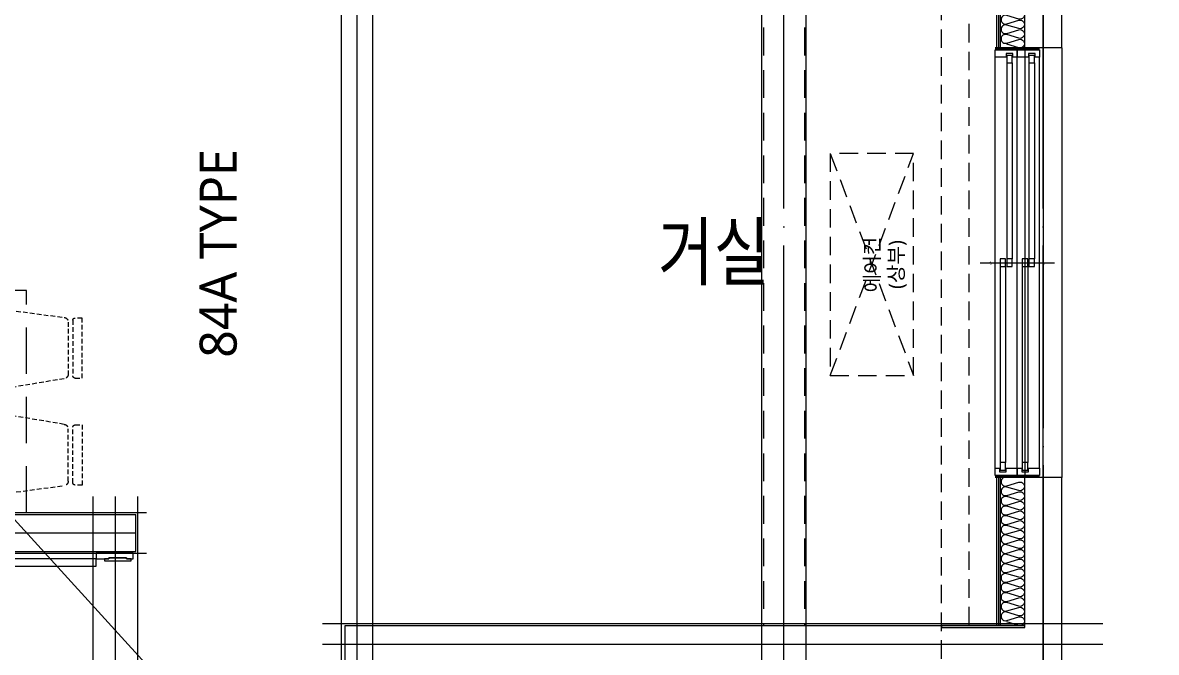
# Model space of a CAD drawing. Header units: millimetres. Extents: x 840000 to 1054178, y 0 to 59400.
# Drawn here: x 893961 to 900083, y 26986 to 30387 of the extents above; entities that cross this region are included whole.
import ezdxf
from ezdxf.enums import TextEntityAlignment as Align
from ezdxf.xclip import XClip

# ---------------------------------------------------------------- set-up
doc = ezdxf.new("R2010")
doc.units = ezdxf.units.MM
doc.header["$LTSCALE"] = 100
doc.header["$XCLIPFRAME"] = 0
for name, pattern in [('X - 단위세대 확장형$0$CEN', [62, 60, -1, 0, -1]), ('X - 단위세대 확장형$0$HID', [1.5, 1, -0.5]), ('X - 단위세대 확장형$0$X-55$0$CENTER', [50.8, 31.75, -6.35, 6.35, -6.35]), ('X - 단위세대 확장형$0$X-84$0$HIDDEN', [0.375, 0.25, -0.125]), ('X - 단위세대 확장형$0$xr-49D(확)$0$HID', [2.3, 1.5, -0.8]), ('X - 평면도$0$CEN', [62, 60, -1, 0, -1])]:
    doc.linetypes.add(name, pattern=pattern)
doc.layers.get('DEFPOINTS').update_dxf_attribs({"color": 145})
for name, color, linetype in [('AA-XXXX-TEXT', 3, 'Continuous'), ('SYM', 7, 'Continuous'), ('X - 단위세대 확장형$0$A-CON', 2, 'Continuous'), ('X - 단위세대 확장형$0$A-GIP', 6, 'Continuous'), ('X - 단위세대 확장형$0$A-INS', 9, 'Continuous'), ('X - 단위세대 확장형$0$A-WIN', 4, 'Continuous'), ('X - 단위세대 확장형$0$AA-WAXM-CONC', 2, 'Continuous'), ('X - 단위세대 확장형$0$AA-XXXX-CNTL', 1, 'X - 단위세대 확장형$0$CEN'), ('X - 단위세대 확장형$0$M-AIR', 1, 'X - 단위세대 확장형$0$HID'), ('X - 단위세대 확장형$0$S-ELE', 4, 'Continuous'), ('X - 단위세대 확장형$0$X-84$0$AA-DWXM-WIND', 4, 'Continuous'), ('X - 단위세대 확장형$0$X-84$0$AA-XXXX-PAT3', 8, 'Continuous'), ('X - 단위세대 확장형$0$xr-49D(확)$0$AA-XXXX-HIDL2', 7, 'X - 단위세대 확장형$0$xr-49D(확)$0$HID'), ('X - 단위세대 확장형$0$결로방지단열재', 7, 'X - 단위세대 확장형$0$HID'), ('X - 단위세대 확장형$0$커텐박스', 6, 'X - 단위세대 확장형$0$HID'), ('X - 평면도$0$AA-XXXX-CNTL', 1, 'X - 평면도$0$CEN')]:
    doc.layers.add(name, color=color, linetype=linetype)
doc.layers.add('X - 단위세대 확장형$0$A-door', color=4, linetype='Continuous', lineweight=25)
for name, color, linetype, plot in [('X - 단위세대 확장형$0$A-MC', 171, 'Continuous', False), ('X - 단위세대 확장형$0$AA-EL-PCN8', 8, 'Continuous', False), ('X - 단위세대 확장형$0$DEFPOINT', 163, 'Continuous', False)]:
    doc.layers.add(name, color=color, linetype=linetype, plot=plot)
doc.styles.add('HAUD01', font='Dotum.ttf')
doc.styles.add('X - 단위세대 확장형$0$X-55$0$맑은 고딕', font='malgun.ttf')
doc.styles.add('X - 단위세대 확장형$0$X-84$0$맑은 고딕', font='malgun.ttf')

# ---------------------------------------------------------------- blocks, each defined once
blk = doc.blocks.new('X - 단위세대 확장형$0$insul1')
blk.add_lwpolyline([(0, 0.25, 1.344031), (0.35, 0.25), (0.2, 0.75, -1.344031), (0.55, 0.75), (0.4, 0.25)], format="xyb")
blk = doc.blocks.new('*U467')
at = {"layer": 'DEFPOINTS'}
for p, q in [((-1160, -130), (-1160, 110)), ((-1155, -130), (-1155, 110)), ((1155, -130), (1155, 110)), ((1160, -130), (1160, 110))]:
    blk.add_line(p, q, dxfattribs=at)
at = {"layer": 'X - 단위세대 확장형$0$X-84$0$AA-DWXM-WIND'}
for p, q in [((0, 190), (0, -210)), ((-20, 83), (-1080, 83)), ((-20, 53), (-1080, 53)), ((1080, 47), (20, 47)), ((1080, 17), (20, 17)), ((-20, -37), (-1080, -37)), ((-20, -67), (-1080, -67)), ((1080, -73), (20, -73)), ((1080, -103), (20, -103))]:
    blk.add_line(p, q, dxfattribs=at)
at = {"layer": 'X - 단위세대 확장형$0$X-84$0$AA-DWXM-WIND', "color": 8}
for p, q in [((-1110, 110), (1110, 110)), ((-1110, -10), (1110, -10)), ((-1110, -130), (1110, -130))]:
    blk.add_line(p, q, dxfattribs=at)
at = {"layer": 'X - 단위세대 확장형$0$X-84$0$AA-DWXM-WIND'}
for points in [[(-1110, 86), (-1130, 86), (-1130, 50), (-1110, 50), (-1110, -10), (-1110, -10), (-1150, -10), (-1150, 110), (-1110, 110), (-1110, 86)], [(1110, 14), (1130, 14), (1130, 50), (1110, 50), (1110, 110), (1110, 110), (1150, 110), (1150, -10), (1110, -10), (1110, 14)], [(-1110, -34), (-1130, -34), (-1130, -70), (-1110, -70), (-1110, -130), (-1110, -130), (-1150, -130), (-1150, -10), (-1110, -10), (-1110, -34)], [(1110, -106), (1130, -106), (1130, -70), (1110, -70), (1110, -10), (1110, -10), (1150, -10), (1150, -130), (1110, -130), (1110, -106)]]:
    blk.add_lwpolyline(points, dxfattribs=at)
for points in [[(-1080, 53), (-1080, 83), (-1120, 83), (-1120, 53)], [(20, 53), (20, 83), (-20, 83), (-20, 53)], [(-20, 17), (20, 17), (20, 47), (-20, 47)], [(1120, 17), (1120, 47), (1080, 47), (1080, 17)], [(-1080, -67), (-1080, -37), (-1120, -37), (-1120, -67)], [(20, -67), (20, -37), (-20, -37), (-20, -67)], [(-20, -103), (20, -103), (20, -73), (-20, -73)], [(1120, -103), (1120, -73), (1080, -73), (1080, -103)]]:
    blk.add_lwpolyline(points, close=True, dxfattribs=at)
at = {"layer": 'DEFPOINTS', "style": 'X - 단위세대 확장형$0$X-84$0$맑은 고딕', "width": 0.9}
for s, p in [('내부', (0, 133.2)), ('외부', (0, -152.2))]:
    blk.add_text(s, height=10, dxfattribs=at).set_placement(p, align=Align.MIDDLE_CENTER)
blk = doc.blocks.new('X - 단위세대 확장형$0$X-55$0$638386742643', base_point=(4884442.7, -1807360.7))
at = {"layer": 'X - 단위세대 확장형$0$A-door'}
for points in [[(4884264.8, -1807029.9), (4884264.8, -1806989.9), (4883424.8, -1806989.9), (4883424.8, -1807029.9)], [(4884264.8, -1806959.9), (4884264.8, -1806989.9), (4884334.8, -1806989.9), (4884334.8, -1806984.9), (4884429.8, -1806984.9), (4884429.8, -1806989.9), (4884464.8, -1806989.9), (4884464.8, -1806959.9)], [(4884334.8, -1806984.9), (4884334.8, -1806989.9), (4884309.8, -1806989.9), (4884309.8, -1806999.9), (4884454.8, -1806999.9), (4884454.8, -1806989.9), (4884429.8, -1806989.9), (4884429.8, -1806984.9)], [(4884264.8, -1807859.9), (4884264.8, -1807829.9), (4884334.8, -1807829.9), (4884334.8, -1807834.9), (4884429.8, -1807834.9), (4884429.8, -1807829.9), (4884464.8, -1807829.9), (4884464.8, -1807859.9)], [(4884334.8, -1807834.9), (4884334.8, -1807829.9), (4884309.8, -1807829.9), (4884309.8, -1807819.9), (4884454.8, -1807819.9), (4884454.8, -1807829.9), (4884429.8, -1807829.9), (4884429.8, -1807834.9)]]:
    blk.add_lwpolyline(points, close=True, dxfattribs=at)
at = {"layer": 'X - 단위세대 확장형$0$A-door', "color": 1, "linetype": 'X - 단위세대 확장형$0$X-55$0$CENTER', "ltscale": 5}
blk.add_arc((4884264.8, -1806989.9), 840, 180, 270, dxfattribs=at)
blk = doc.blocks.new('X - 단위세대 확장형$0$A$C1B995BC2')
at = {"layer": 'X - 단위세대 확장형$0$M-AIR'}
for p, q in [((600, -225), (-600, 225)), ((-600, -225), (600, 225))]:
    blk.add_line(p, q, dxfattribs=at)
blk.add_lwpolyline([(-600, -225), (600, -225), (600, 225), (-600, 225)], close=True, dxfattribs=at)
at = {"layer": 'X - 단위세대 확장형$0$DEFPOINT', "style": 'X - 단위세대 확장형$0$X-55$0$맑은 고딕'}
for s, p in [('(상부)', (0, 130.6)), ('에어컨', (0, 0))]:
    blk.add_text(s, height=80, rotation=180, dxfattribs=at).set_placement(p, align=Align.MIDDLE_CENTER)
blk = doc.blocks.new('X - 단위세대 확장형$0$X-84$0$555s')
at = {"layer": 'X - 단위세대 확장형$0$X-84$0$AA-XXXX-PAT3', "linetype": 'X - 단위세대 확장형$0$X-84$0$HIDDEN', "ltscale": 10}
blk.add_lwpolyline([(6518591.9, -1407161.4), (6517891.9, -1407161.4), (6517891.9, -1405961.4), (6518591.9, -1405961.4)], close=True, dxfattribs=at)
at = {"layer": 'X - 단위세대 확장형$0$X-84$0$AA-XXXX-PAT3', "linetype": 'X - 단위세대 확장형$0$X-84$0$HIDDEN'}
for points in [[(6517666.9, -1406413.3, 0.375902), (6517688.6, -1406438.1), (6517985.3, -1406487.6, 0.415324), (6518041.9, -1406428.1), (6518041.9, -1406117.3, 0.453592), (6517985.3, -1406067.7), (6517688.6, -1406107.3, 0.375902), (6517666.9, -1406132)], [(6518816.9, -1406413.3, -0.375902), (6518795.2, -1406438.1), (6518498.5, -1406487.6, -0.415324), (6518441.9, -1406428.1), (6518441.9, -1406117.3, -0.453592), (6518498.5, -1406067.7), (6518795.2, -1406107.3, -0.375902), (6518816.9, -1406132)], [(6517591.9, -1406110.2), (6517629.4, -1406110.2, -0.414214), (6517641.9, -1406122.7), (6517641.9, -1406422.7, -0.414214), (6517629.4, -1406435.2), (6517591.9, -1406435.2)], [(6518891.9, -1406110.2), (6518854.4, -1406110.2, 0.414214), (6518841.9, -1406122.7), (6518841.9, -1406422.7, 0.414214), (6518854.4, -1406435.2), (6518891.9, -1406435.2)], [(6517666.9, -1406709.5, -0.375902), (6517688.6, -1406684.7), (6517985.3, -1406635.2, -0.415324), (6518041.9, -1406694.7), (6518041.9, -1407005.5, -0.453592), (6517985.3, -1407055.1), (6517688.6, -1407015.5, -0.375902), (6517666.9, -1406990.7)], [(6518816.9, -1406709.5, 0.375902), (6518795.2, -1406684.7), (6518498.5, -1406635.2, 0.415324), (6518441.9, -1406694.7), (6518441.9, -1407005.5, 0.453592), (6518498.5, -1407055.1), (6518795.2, -1407015.5, 0.375902), (6518816.9, -1406990.7)], [(6517591.9, -1407012.6), (6517629.4, -1407012.6, 0.414214), (6517641.9, -1407000.1), (6517641.9, -1406700.1, 0.414214), (6517629.4, -1406687.6), (6517591.9, -1406687.6)], [(6518891.9, -1407012.6), (6518854.4, -1407012.6, -0.414214), (6518841.9, -1407000.1), (6518841.9, -1406700.1, -0.414214), (6518854.4, -1406687.6), (6518891.9, -1406687.6)]]:
    blk.add_lwpolyline(points, format="xyb", close=True, dxfattribs=at)
blk = doc.blocks.new('X - 단위세대 확장형$0$A$Cbc2b9392')
at = {"layer": 'X - 단위세대 확장형$0$A-GIP'}
for p, q in [((-350, -4430), (-350, -3620)), ((-340, -4430), (-340, -3620)), ((-350, -7540), (-350, -6730)), ((-340, -7540), (-340, -6730))]:
    blk.add_line(p, q, dxfattribs=at)
at = {"layer": 'X - 단위세대 확장형$0$A-INS'}
for p, q in [((-330, -4430), (-330, -3620)), ((-330, -7540), (-330, -6730))]:
    blk.add_line(p, q, dxfattribs=at)
at = {"layer": 'X - 단위세대 확장형$0$A-MC'}
for p, q in [((-3890, -9002.5), (-3890, 0)), ((-3720, -7898.9), (-3720, 0)), ((-1620, -11486.8), (-1620, 0)), ((-1380, -11486.8), (-1380, 0)), ((-5230, -11486.8), (-5230, -6843.6)), ((-4990, -11486.8), (-4990, -6843.6)), ((-8459.9, -6930), (-4941.8, -6930)), ((-8459.9, -7150), (-4941.8, -7150)), ((-3991.2, -7530), (222.5, -7530))]:
    blk.add_line(p, q, dxfattribs=at)
at = {"layer": 'X - 단위세대 확장형$0$AA-EL-PCN8'}
for p, q in [((-200, -4420), (-200, -6740)), ((0, -4420), (0, -6740))]:
    blk.add_line(p, q, dxfattribs=at)
at = {"layer": 'X - 단위세대 확장형$0$AA-WAXM-CONC'}
for p, q in [((0, -4420), (0, -2670)), ((-200, -4420), (-200, -3620)), ((0, -4420), (-200, -4420)), ((0, -6740), (-200, -6740)), ((-200, -7540), (-200, -6740)), ((0, -8380), (0, -6740)), ((-8140, -6940), (-5000, -6940)), ((-5000, -7140), (-5000, -6940)), ((-8140, -7140), (-5000, -7140)), ((-3870, -7740), (-3870, -7540)), ((-3870, -7540), (-200, -7540))]:
    blk.add_line(p, q, dxfattribs=at)
at = {"layer": 'X - 단위세대 확장형$0$AA-XXXX-CNTL'}
for p, q in [((-3805, -8835), (-3805, 0)), ((-1500, -11486.8), (-1500, 0)), ((-100, -11486.8), (-100, 0)), ((-5110, -11486.8), (-5110, -6843.6)), ((-8459.9, -7040), (-5000, -7040)), ((-3991.2, -7640), (222.5, -7640))]:
    blk.add_line(p, q, dxfattribs=at)
at = {"layer": 'X - 단위세대 확장형$0$S-ELE'}
for p, q in [((-200, -4420), (-200, -6740)), ((0, -4420), (0, -6740))]:
    blk.add_line(p, q, dxfattribs=at)
at = {"layer": 'X - 단위세대 확장형$0$xr-49D(확)$0$AA-XXXX-HIDL2'}
for p, q in [((-1610, -3620), (-1610, -7540)), ((-1390, -3620), (-1390, -7540))]:
    blk.add_line(p, q, dxfattribs=at)
at = {"rotation": 270}
blk.add_blockref('X - 단위세대 확장형$0$A$C1B995BC2', (-1025, -5590), dxfattribs=at)
at = {"linetype": 'X - 단위세대 확장형$0$X-84$0$HIDDEN', "xscale": -1, "rotation": 180}
blk.add_blockref('X - 단위세대 확장형$0$X-84$0$555s', (-6524181.9, -1412891.4), dxfattribs=at)
at = {"layer": 'X - 단위세대 확장형$0$A-door'}
blk.add_blockref('X - 단위세대 확장형$0$X-55$0$638386742643', (-5037.1, -7550.8), dxfattribs=at)
at = {"layer": 'X - 단위세대 확장형$0$A-INS', "xscale": 130, "yscale": 130, "zscale": 130, "rotation": 270, "row_count": 1, "column_count": 15, "row_spacing": 0, "column_spacing": 52}
for p in [(-330, -3620), (-330, -6740)]:
    blk.add_blockref('X - 단위세대 확장형$0$insul1', p, dxfattribs=at)
at = {"layer": 'X - 단위세대 확장형$0$A-WIN', "rotation": 90}
blk.add_blockref('*U467', (-250, -5580), dxfattribs=at)
at = {"layer": 'X - 단위세대 확장형$0$DEFPOINT', "style": 'X - 단위세대 확장형$0$X-84$0$맑은 고딕'}
blk.add_text('84A TYPE', height=200, rotation=90, dxfattribs=at).set_placement((-4555.4, -5530), align=Align.MIDDLE_CENTER)
blk = doc.blocks.new('X - 단위세대 확장형$0$20220222-결로')
at = {"layer": 'X - 단위세대 확장형$0$A-CON'}
for p, q in [((7690, 3680), (7690, 3670)), ((8140, 3670), (8140, 3680)), ((7690, 3670), (8140, 3670))]:
    blk.add_line(p, q, dxfattribs=at)
at = {"layer": 'X - 단위세대 확장형$0$A-CON', "color": 8}
blk.add_line((8140, 3680), (7690, 3680), dxfattribs=at)
at = {"layer": 'X - 단위세대 확장형$0$결로방지단열재'}
blk.add_lwpolyline([(650, 11120), (650, 2190), (2180, 2190), (2180, 650), (7690, 650), (7690, 7600)], dxfattribs=at)
at = {"layer": 'X - 단위세대 확장형$0$커텐박스'}
blk.add_line((7840, 3680), (7840, 7600), dxfattribs=at)
blk = doc.blocks.new('X - 단위세대 확장형', base_point=(-475.4, -286.7))
blk.add_blockref('X - 단위세대 확장형$0$A$Cbc2b9392', (78822, 50563.1))
blk.add_blockref('X - 단위세대 확장형$0$20220222-결로', (70482, 39343.1))
blk = doc.blocks.new('20220114_기준층 실명')
at = {"layer": 'AA-XXXX-TEXT', "style": 'HAUD01', "width": 0.8}
blk.add_text('거실', height=300, dxfattribs=at).set_placement((-5846.4, 11839.8), align=Align.MIDDLE_CENTER)
blk = doc.blocks.new('X - CORE', base_point=(-475.4, -286.7))
at = {"layer": 'DEFPOINTS'}
blk.add_line((34027.2, -11180.9), (14850, 9860), dxfattribs=at)
blk = doc.blocks.new('X - 평면도', base_point=(-475.4, -286.7))
at = {"layer": 'X - 평면도$0$AA-XXXX-CNTL'}
blk.add_line((1338722, 68689.6), (1338722, 22495.2), dxfattribs=at)
blk.add_blockref('X - CORE', (1308136.6, 44096.4))

msp = doc.modelspace()

# ---------------------------------------------------------------- block references
ref = msp.add_blockref('X - 평면도', (-439725.3, -16179.1))
XClip(ref).set_block_clipping_path([(1279249.9173513227, 15892.4151621314), (1363249.9173513227, 75292.4151621313)])

# ---------------------------------------------------------------- next in the draw order: block references
at = {"layer": 'AA-XXXX-TEXT'}
msp.add_blockref('20220114_기준층 실명', (903539.4, 17309.8), dxfattribs=at)

# ---------------------------------------------------------------- next in the draw order: block references
at = {"layer": 'SYM'}
ref = msp.add_blockref('X - 단위세대 확장형', (820274.7, -16179.1), dxfattribs=at)
XClip(ref).set_block_clipping_path([(27286.2339647645, 22495.2025850526), (88213.6007378809, 68689.6277392105)])

doc.saveas('drawing.dxf')
